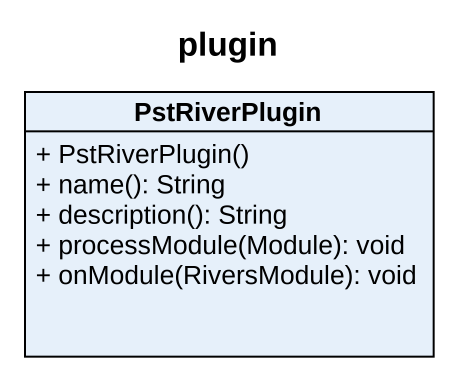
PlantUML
@startuml
title plugin
hide circle
hide empty members
skinparam classAttributeIconSize 0
class PstRiverPlugin {
  + PstRiverPlugin()
  + name(): String
  + description(): String
  + processModule(Module): void
  + onModule(RiversModule): void
}
@enduml
